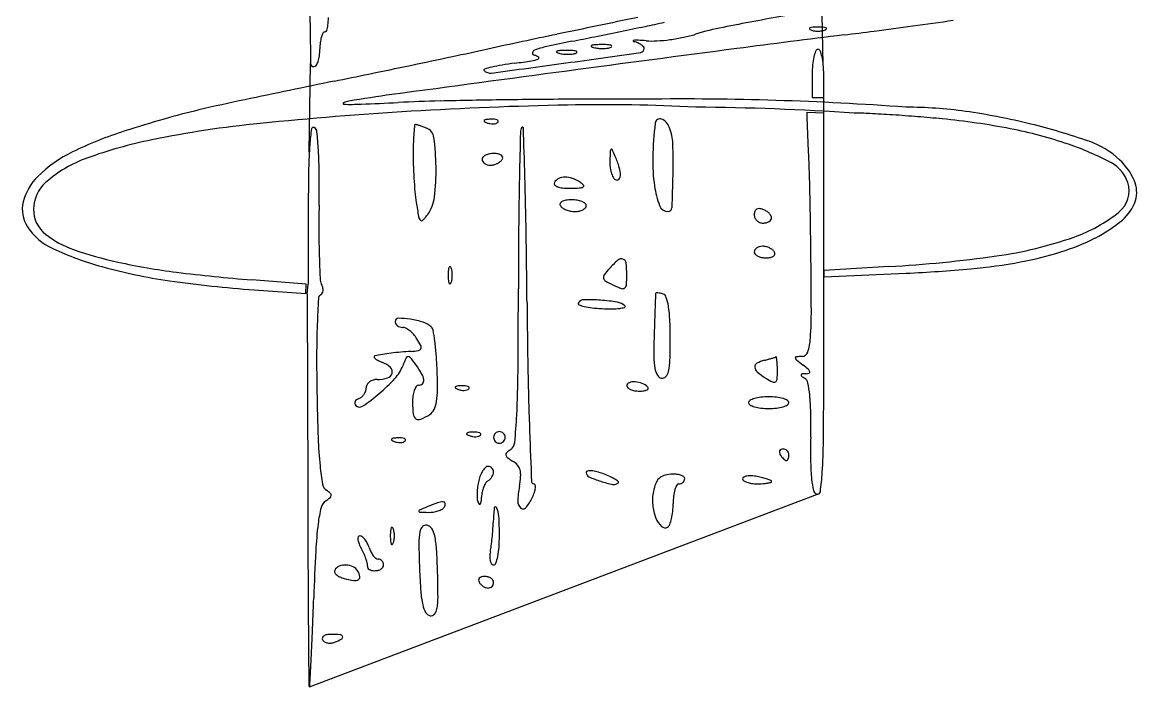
# Model space of a CAD drawing. Extents: x 0.12 to 1.64, y 0.04 to 1.72.
# Drawn here: x 0.118 to 1.08, y 0.04 to 0.613 of the extents above; entities that cross this region are included whole.
import ezdxf

# ---------------------------------------------------------------- set-up
doc = ezdxf.new("R2010")
doc.units = 0
doc.header["$MEASUREMENT"] = 0
for name, color, linetype in [('Outline', 30, 'Continuous'), ('Plate', 2, 'Continuous'), ('Silk', 7, 'Continuous')]:
    doc.layers.add(name, color=color, linetype=linetype)

msp = doc.modelspace()

# ---------------------------------------------------------------- linework, layer by layer
at = {"layer": 'Outline', "linetype": 'Continuous'}
for p, q in [((0.80964, 0.57654), (0.80737, 0.67703)), ((0.36585, 0.50148), (0.36701, 0.57764)), ((0.81, 0.535), (0.81, 0.54836)), ((0.81, 0.39344), (0.81, 0.39916)), ((0.36415, 0.37901), (0.365, 0.38716)), ((0.36605, 0.03986), (0.80471, 0.20606))]:
    msp.add_line(p, q, dxfattribs=at)
at = {"layer": 'Outline'}
for p, q in [((0.81, 0.54836), (0.81, 0.56818)), ((0.81, 0.46708), (0.81, 0.535)), ((0.81, 0.39916), (0.81, 0.46708)), ((0.365, 0.45637), (0.365, 0.38716)), ((0.81, 0.2988), (0.81, 0.39344)), ((0.36415, 0.37901), (0.36451, 0.21075))]:
    msp.add_line(p, q, dxfattribs=at)
for centre, radius, start, end in [((14.6641, 0.82161), 14.29917, 180.74314, 180.977595), ((0.71309, 0.56818), 0.09691, 0.00002, 4.95075), ((0.70645, 0.48086), 0.34122, 175.48754, 178.9319), ((2.02, 0.45637), 1.655, 178.93197, 179.99996), ((-3.25969, 0.2988), 4.06969, 359.34088, 0.00001), ((0.30634, 0.25778), 0.50343, 356.26858, 359.34082), ((0.53043, 0.24317), 0.27886, 352.78522, 356.26853), ((30.53606, 0.2754), 30.17162, 180.12277, 180.245613), ((0.80471, 0.20844), 0.00239, 251.56515, 352.78523), ((16.06149, 0.21333), 15.69692, 180.24551, 180.445816), ((143.10045, 1.20162), 142.73972, 180.4457335, 180.4654433), ((0.37136, 0.04214), 0.00592, 180.46533, 201.16256), ((0.36605, 0.04008), 0.000224, 201.16258, 357.02963)]:
    msp.add_arc(centre, radius, start, end, dxfattribs=at)
at = {"layer": 'Plate', "linetype": 'Continuous'}
for p, q in [((0.81041, 0.39346), (0.81042, 0.39918)), ((0.36294, 0.37909), (0.36311, 0.38731))]:
    msp.add_line(p, q, dxfattribs=at)
at = {"layer": 'Plate'}
for p, q in [((0.81041, 0.39346), (0.88125, 0.39671)), ((0.86625, 0.40242), (0.81042, 0.39918)), ((0.36311, 0.38731), (0.31625, 0.39099)), ((0.31832, 0.38235), (0.36294, 0.37909))]:
    msp.add_line(p, q, dxfattribs=at)
for centre, radius, start, end in [((6.60726, -28.04295), 29.27314, 101.743246, 101.882818), ((1.52945, -3.53904), 4.2256, 100.26696, 101.00126), ((-0.94366, 8.28895), 7.84401, 281.607271, 281.766324), ((0.05768, 3.48173), 2.9336, 281.76627, 282.09767), ((0.76686, 0.38367), 0.22946, 101.0013, 107.12476), ((0.79823, 0.60791), 0.000602, 111.97457, 208.35249), ((0.79952, 0.60861), 0.00207, 208.35233, 248.02551), ((0.80113, 0.60074), 0.00833, 94.00816, 111.97452), ((0.80353, 0.61854), 0.01278, 248.02556, 261.30011), ((0.805, 0.54544), 0.06377, 90.00001, 94.00824), ((0.805, 0.54544), 0.06377, 85.99176, 89.99999), ((0.80647, 0.61854), 0.01278, 278.69989, 291.97444), ((0.80887, 0.60074), 0.00833, 68.02548, 85.99184), ((0.81048, 0.60861), 0.00207, 291.97449, 331.64767), ((0.81177, 0.60791), 0.000602, 331.64751, 68.02543), ((-0.15533, 8.22503), 7.68583, 277.542649, 277.793604), ((-0.20921, 8.61875), 8.08322, 277.793558, 278.042451), ((3.80679, -14.734), 15.67274, 101.882804, 102.10557), ((0.79933, -0.44518), 1.06235, 101.22438, 102.41474), ((-0.4055, 5.62613), 5.12735, 281.22438, 281.44967), ((-1.02675, 8.69347), 8.25697, 281.449653, 281.607331), ((0.64576, 0.59734), 0.000352, 94.07175, 207.8531), ((0.64656, 0.59776), 0.00126, 207.85311, 255.62774), ((0.64817, 0.56355), 0.03423, 87.17032, 94.07191), ((0.64018, 0.57286), 0.02445, 67.34259, 75.62784), ((0.6375, 0.34771), 0.25033, 85.57952, 87.17026), ((0.66179, 0.66198), 0.06487, 265.57961, 273.57875), ((0.65562, 0.76071), 0.1638, 273.57873, 277.58398), ((0.65443, 0.76963), 0.1728, 277.58402, 281.53979), ((0.66718, 0.70717), 0.10905, 281.53979, 287.12479), ((2.23758, -10.84725), 11.53612, 97.020932, 97.484798), ((0.805, 0.62813), 0.02248, 261.30007, 270.00004), ((0.805, 0.62813), 0.02248, 269.99996, 278.69993), ((0.47499, 3.46467), 2.88393, 277.021, 277.54262), ((-1.71148, 10.99421), 10.64059, 281.937338, 282.105559), ((0.56051, 0.58673), 0.00194, 174.18421, 256.07025), ((0.56132, 0.58665), 0.00275, 110.28318, 174.18441), ((0.58821, 0.51387), 0.08034, 102.41469, 110.28312), ((0.57968, 0.58779), 0.000457, 112.02817, 235.466), ((0.58289, 0.59246), 0.00613, 235.4658, 255.39423), ((0.5827, 0.58032), 0.00852, 93.64635, 112.02789), ((0.58879, 0.48481), 0.10422, 90.70768, 93.64633), ((-1.50328, 15.70846), 15.27403, 277.866711, 278.111937), ((0.58866, 0.49521), 0.09382, 87.40877, 90.70763), ((9.45916, -65.81406), 66.9753, 97.4847099, 97.6109898), ((0.59216, 0.5726), 0.01636, 75.39432, 87.40877), ((0.59607, 0.58759), 0.000862, 1.58601, 75.39442), ((0.59599, 0.58759), 0.000936, 292.02794, 1.58599), ((0.60968, 0.59279), 0.000457, 112.02817, 235.466), ((0.61289, 0.59746), 0.00613, 235.4658, 255.39423), ((0.6127, 0.58532), 0.00852, 93.64635, 112.02789), ((0.61794, 0.61685), 0.02616, 255.39426, 263.94707), ((0.61879, 0.48981), 0.10422, 90.70768, 93.64633), ((0.61896, 0.62643), 0.0358, 263.94701, 270.70756), ((0.61866, 0.50021), 0.09382, 87.40877, 90.70763), ((0.619, 0.62335), 0.03271, 270.70761, 277.65867), ((0.62216, 0.5776), 0.01636, 75.39432, 87.40877), ((0.62171, 0.60318), 0.01237, 277.65868, 292.02793), ((0.62607, 0.59259), 0.000862, 1.58601, 75.39442), ((0.62599, 0.59259), 0.000936, 292.02794, 1.58599), ((0.64315, 0.57998), 0.01674, 56.33574, 67.3425), ((0.65151, 0.59072), 0.00349, 278.11194, 359.99999), ((0.64616, 0.5845), 0.0113, 43.29276, 56.33569), ((0.65276, 0.59072), 0.00224, 359.99999, 43.29259), ((-3.82015, 20.96841), 20.83526, 281.835563, 281.937321), ((-1.09398, 12.74618), 12.2836, 277.5644, 277.866693), ((0.58239, 0.2772), 0.30329, 97.39873, 99.50188), ((0.45882, 1.22876), 0.65626, 277.39871, 278.67823), ((0.55408, 0.60463), 0.02491, 278.67821, 292.3666), ((0.55736, 0.574), 0.01116, 55.17362, 76.07019), ((0.56322, 0.58243), 0.000898, 292.36657, 55.17359), ((0.58794, 0.61185), 0.02616, 255.39426, 263.94707), ((0.58896, 0.62143), 0.0358, 263.94701, 270.70756), ((0.589, 0.61835), 0.03271, 270.70761, 277.65867), ((0.59171, 0.59818), 0.01237, 277.65868, 292.02793), ((-1.5608, 10.09211), 9.72677, 281.554652, 281.733644), ((-3.78112, 20.78207), 20.64488, 281.733627, 281.835614), ((19.66157, -142.16763), 144.00747, 97.6108949, 97.6716284), ((0.51722, 0.57211), 0.000709, 106.75062, 225.00016), ((0.52205, 0.57694), 0.00753, 225.00004, 277.56431), ((0.55024, 0.46242), 0.11526, 103.42298, 106.75048), ((0.55407, 0.44634), 0.13179, 99.50185, 103.42302), ((3.94499, -16.83825), 17.76064, 101.554626, 101.809249), ((0.58846, -0.57185), 1.13288, 97.67154, 99.57578), ((0.61592, -0.91572), 1.49382, 101.80925, 103.37065), ((0.39567, 0.54314), 0.000609, 118.08011, 268.39108), ((0.40252, 0.53029), 0.01517, 99.57568, 118.07994), ((0.40175, 0.75958), 0.21713, 268.39101, 272.31722), ((0.26241, 4.20302), 3.6634, 272.31729, 272.81783), ((0.50795, -0.78562), 1.33129, 91.24918, 92.81791), ((0.65676, -2.8348), 3.37734, 91.15109, 93.44445), ((0.62376, -6.09653), 6.64345, 90.772751, 91.249222), ((0.63448, -6.89167), 7.43867, 90.295778, 90.772708), ((0.61953, -0.98205), 1.52422, 86.99386, 91.15102), ((0.63031, -6.08548), 6.63246, 89.775892, 90.295678), ((0.88099, 0.17411), 0.36589, 81.93993, 89.99996), ((0.55904, -0.5805), 1.15505, 106.00488, 107.76176), ((0.42599, -0.11664), 0.67248, 103.37059, 106.00493), ((0.65287, -2.77018), 3.3126, 93.44449, 95.7092), ((0.8348, 0.23895), 0.29593, 87.11804, 89.71847), ((0.7832, -0.78601), 1.32218, 86.26211, 87.11811), ((0.77329, -0.93767), 1.47416, 85.41006, 86.26216), ((0.79109, -0.71594), 1.25173, 84.4468, 85.41005), ((0.85046, -0.10532), 0.63822, 79.10544, 84.44673), ((0.85189, -0.03138), 0.57343, 76.18356, 81.93989), ((0.41522, -0.39308), 0.92365, 95.70921, 101.56791), ((0.90113, 0.15796), 0.37011, 71.07281, 79.10537), ((0.85661, -0.01217), 0.55364, 70.75864, 76.18354), ((0.31171, 0.1916), 0.34429, 107.76179, 115.87881), ((0.31164, 0.11295), 0.40713, 101.5679, 109.78655), ((1.01452, 0.44022), 0.07449, 46.95025, 70.75863), ((0.2108, 0.39963), 0.11308, 115.87887, 134.49402), ((0.93748, 0.26396), 0.25806, 62.08422, 71.07276), ((0.21097, 0.39278), 0.10974, 109.78652, 131.58098), ((1.04456, 0.46607), 0.02933, 17.60879, 62.08422), ((1.02782, 0.45446), 0.055, 24.08449, 46.95023), ((0.1645, 0.44675), 0.04702, 134.49401, 165.8634), ((0.15862, 0.45179), 0.03086, 131.5809, 179.42836), ((1.05004, 0.46781), 0.02358, 308.78173, 17.60877), ((1.05541, 0.46679), 0.02478, 342.62046, 24.08446), ((0.14515, 0.45162), 0.02707, 165.86338, 213.23379), ((1.045, 0.47005), 0.03569, 309.73722, 342.62046), ((0.15508, 0.45182), 0.02732, 179.42839, 231.81137), ((0.98253, 0.55183), 0.13137, 289.37066, 308.78176), ((0.98728, 0.53948), 0.12598, 296.87304, 309.73731), ((0.1661, 0.46535), 0.05212, 213.23388, 245.31168), ((0.18945, 0.49552), 0.08291, 231.81142, 250.87616), ((0.91107, 0.75507), 0.34681, 277.98826, 289.37067), ((0.95728, 0.59869), 0.19235, 287.35619, 296.87304), ((0.26277, 0.67563), 0.28356, 245.31176, 254.46527), ((0.27421, 0.73997), 0.34164, 250.87612, 257.53362), ((0.92461, 0.70323), 0.30188, 280.56655, 287.35618), ((0.32026, 0.94826), 0.55496, 257.53356, 262.85836), ((0.79979, 1.54808), 1.14759, 273.32019, 277.98823), ((0.89494, 0.86228), 0.46368, 275.19551, 280.56658), ((0.30995, 0.84534), 0.4597, 254.46532, 261.88345), ((0.42673, 1.79803), 1.41138, 262.8584, 265.51038), ((0.82441, 1.63785), 1.24245, 272.62188, 275.19549), ((0.39643, 1.45176), 1.07225, 261.88346, 265.82273)]:
    msp.add_arc(centre, radius, start, end, dxfattribs=at)
at = {"layer": 'Plate', "linetype": 'Continuous'}
for centre, radius, start, end in [((0.68651, -2.11649), 2.6636, 85.81284, 90.65089), ((0.67657, -1.86446), 2.40464, 86.19252, 89.45455)]:
    msp.add_arc(centre, radius, start, end, dxfattribs=at)
at = {"layer": 'Silk'}
for p, q in [((0.8, 0.56819), (0.8, 0.54836)), ((0.81, 0.54836), (0.81, 0.56818)), ((0.81, 0.46708), (0.81, 0.535)), ((0.81, 0.39916), (0.81, 0.46708)), ((0.365, 0.45637), (0.365, 0.38716)), ((0.81, 0.2988), (0.81, 0.39344)), ((0.36415, 0.37901), (0.36451, 0.21075))]:
    msp.add_line(p, q, dxfattribs=at)
at = {"layer": 'Silk', "linetype": 'Continuous'}
for p, q in [((0.8, 0.54836), (0.81, 0.54836)), ((0.79572, 0.52937), (0.79572, 0.53557)), ((0.79572, 0.53557), (0.81, 0.535)), ((0.81, 0.39344), (0.81, 0.39916)), ((0.36415, 0.37901), (0.365, 0.38716))]:
    msp.add_line(p, q, dxfattribs=at)
at = {"layer": 'Silk'}
for centre, radius, start, end in [((14.6641, 0.82161), 14.29917, 180.74314, 180.977595), ((0.33422, 0.61717), 0.0481, 352.47802, 0.19239), ((0.37934, 0.60665), 0.00165, 270.00003, 343.86679), ((0.3503, 0.61505), 0.03188, 343.86687, 352.47803), ((0.40389, 0.59261), 0.02875, 163.87537, 173.7331), ((0.39297, 0.59577), 0.01738, 151.7194, 163.87532), ((0.37934, 0.6031), 0.0019, 89.99998, 151.71949), ((0.3321, 0.59), 0.0429, 352.30285, 0.00005), ((0.42765, 0.59), 0.05265, 173.73314, 179.99997), ((0.83511, 0.57588), 0.03451, 158.22249, 167.08928), ((0.805, 0.58791), 0.00209, 89.99992, 158.22251), ((0.805, 0.58791), 0.00209, 21.7682, 90), ((0.77486, 0.57587), 0.03454, 12.90618, 21.76817), ((0.3697, 0.57769), 0.00269, 180.9776, 270.00002), ((0.36013, 0.58411), 0.01412, 325.25185, 340.52557), ((0.35053, 0.58751), 0.02431, 340.52555, 352.30298), ((0.85155, 0.57211), 0.05139, 167.08926, 175.04742), ((0.75841, 0.57211), 0.05142, 4.95078, 12.90619), ((0.3697, 0.57748), 0.00248, 269.99997, 325.25194), ((0.89684, 0.56819), 0.09684, 175.04739, 179.99996), ((0.71309, 0.56818), 0.09691, 0.00002, 4.95075), ((0.51864, 0.52686), 0.00247, 96.68836, 135.00004), ((0.52412, 0.4801), 0.04955, 92.35875, 96.68842), ((0.52334, 0.49906), 0.03057, 85.83122, 92.35865), ((0.52498, 0.52154), 0.00803, 68.19031, 85.83114), ((0.66876, 0.52575), 0.00424, 123.41951, 173.1635), ((0.66863, 0.52595), 0.004, 71.47898, 123.41953), ((0.6669, 0.52079), 0.00944, 41.09559, 71.47904), ((-5.87902, 0.22777), 6.68154, 2.335821, 2.587234), ((0.58325, 0.49058), 0.21764, 171.90413, 175.48757), ((0.36937, 0.52101), 0.0016, 58.28254, 171.90418), ((0.36766, 0.51825), 0.00484, 5.768, 58.2825), ((0.79163, 0.48989), 0.33658, 174.11708, 175.20477), ((0.45751, 0.52431), 0.000685, 89.99993, 174.11695), ((0.45751, 0.52124), 0.00376, 73.95304, 90.00007), ((0.4318, 0.43187), 0.09675, 72.42757, 73.95299), ((0.43329, 0.43656), 0.09183, 70.50181, 72.42759), ((0.42099, 0.40182), 0.12869, 69.00638, 70.50178), ((0.46347, 0.51254), 0.01009, 7.29343, 69.00634), ((0.51731, 0.52818), 0.000594, 134.99985, 235.80974), ((0.52313, 0.53674), 0.01094, 235.80984, 248.1904), ((0.52421, 0.53946), 0.01387, 248.19031, 259.96042), ((0.52405, 0.53854), 0.01294, 259.96051, 272.35866), ((0.52416, 0.53583), 0.01022, 272.35867, 286.17174), ((0.52595, 0.52968), 0.00381, 286.17162, 314.99996), ((0.52736, 0.52749), 0.00163, 21.15332, 68.19038), ((0.52792, 0.5277), 0.00102, 315.00011, 21.15358), ((0.5566, 0.51808), 0.00843, 148.37538, 178.53701), ((0.55001, 0.52214), 0.000687, 1.85346, 148.37534), ((-12.32527, 0.1055), 12.8827, 1.666421, 1.853434), ((0.97623, 0.48888), 0.31392, 173.16356, 178.60587), ((0.66166, 0.51622), 0.01639, 20.99362, 41.09559), ((0.63819, 0.50721), 0.04153, 1.93139, 20.99362), ((-0.02129, 0.47896), 0.39578, 3.5067, 5.76797), ((0.80015, 0.49664), 0.34466, 177.71853, 179.23295), ((0.63073, 0.50339), 0.17511, 175.20485, 177.71843), ((0.25122, 0.48537), 0.22408, 0.77926, 7.29341), ((11.67581, 0.23409), 11.13127, 178.536962, 178.73658), ((0.70645, 0.48086), 0.34122, 175.48754, 178.9319), ((-0.00538, 0.47994), 0.37984, 0.39875, 3.50674), ((0.68951, 0.49812), 0.23401, 179.23306, 181.81172), ((1.10937, 0.4814), 0.48418, 177.52986, 178.50388), ((0.62742, 0.50219), 0.00178, 126.62036, 177.5299), ((0.62675, 0.50309), 0.00067, 25.1321, 126.62063), ((0.44953, 0.41995), 0.19642, 23.25387, 25.13199), ((0.16229, 0.49116), 0.5177, 358.92492, 1.9314), ((0.8555, 0.50337), 0.40009, 181.81172, 183.53744), ((0.51774, 0.495), 0.00274, 135.71885, 180.00006), ((0.51855, 0.495), 0.00355, 179.99998, 212.47746), ((0.52037, 0.49616), 0.00571, 212.47749, 235.24044), ((0.52154, 0.49129), 0.00805, 115.90435, 135.71882), ((0.52151, 0.49779), 0.0077, 235.24045, 254.52185), ((0.52381, 0.48663), 0.01323, 100.67218, 115.90437), ((0.5253, 0.47872), 0.02128, 89.99996, 100.67217), ((0.52136, 0.50556), 0.01567, 284.16263, 295.9044), ((0.5253, 0.4804), 0.0196, 79.03809, 90.00004), ((0.52193, 0.50438), 0.01435, 295.90442, 308.10947), ((0.5277, 0.49283), 0.00694, 55.24045, 79.03818), ((0.52626, 0.49885), 0.00733, 308.10934, 328.28249), ((0.53004, 0.4962), 0.00284, 14.09882, 55.24051), ((0.53041, 0.49629), 0.00246, 328.28257, 14.09894), ((0.66402, 0.49304), 0.03868, 178.50387, 186.48287), ((0.54947, 0.46289), 0.08765, 16.69831, 23.25391), ((0.80834, 0.49297), 0.14597, 178.60586, 188.25449), ((-1.12238, 0.42179), 1.92096, 1.332, 2.33581), ((2.02, 0.45637), 1.655, 178.93197, 179.99996), ((-0.72885, 0.4749), 1.10332, 358.99577, 0.39881), ((0.27496, 0.4857), 0.20034, 353.2973, 0.77931), ((0.5222, 0.50032), 0.01032, 254.52183, 269.99997), ((0.5222, 0.5022), 0.0122, 269.99995, 284.1626), ((0.65732, 0.49227), 0.03194, 186.48291, 195.6934), ((0.65003, 0.49023), 0.02437, 195.69343, 205.83458), ((0.60952, 0.48091), 0.02496, 0.00002, 16.69825), ((-0.36997, 0.50115), 1.05006, 357.3842, 358.92497), ((0.84075, 0.50246), 0.38531, 183.5374, 185.27549), ((3.83433, 0.40703), 3.28788, 178.73663, 179.51172), ((-3.20213, 0.37092), 3.7557, 0.91399, 1.66639), ((0.57895, 0.4741), 0.00171, 148.28251, 218.8281), ((0.5855, 0.47006), 0.0094, 116.69412, 148.28255), ((0.58166, 0.47628), 0.00518, 218.82803, 249.90138), ((0.58656, 0.46794), 0.01177, 89.99998, 116.69417), ((0.58656, 0.46151), 0.01821, 69.30437, 90), ((0.57992, 0.44393), 0.03699, 57.12739, 69.30434), ((0.59378, 0.46538), 0.01146, 39.73408, 57.12746), ((0.60182, 0.47206), 0.000999, 298.56037, 39.73399), ((0.63267, 0.48182), 0.00508, 205.83471, 238.28254), ((0.63134, 0.47967), 0.00256, 238.28253, 309.9076), ((0.63031, 0.48091), 0.00416, 309.90753, 0), ((0.74263, 0.48344), 0.07958, 188.25448, 200.90993), ((0.61408, 0.48153), 0.15768, 185.2755, 188.6635), ((0.44282, 0.46597), 0.03132, 323.825, 353.29735), ((0.58623, 0.48878), 0.01849, 249.90132, 264.51642), ((0.59066, 0.53484), 0.06477, 264.5164, 270.26517), ((0.59008, 0.65941), 0.18933, 270.26518, 272.73361), ((0.59875, 0.4777), 0.00742, 272.73364, 298.56041), ((-2.78183, 0.38321), 3.58085, 0.70218, 1.33198), ((1.55345, 0.4349), 1.17933, 178.99575, 180.19941), ((0.92121, 0.52832), 0.46835, 188.66354, 190.16719), ((0.58422, 0.45606), 0.00202, 154.75743, 211.71746), ((0.5856, 0.45541), 0.00354, 117.25766, 154.75752), ((0.58769, 0.45821), 0.0061, 211.71743, 237.14631), ((0.58894, 0.44893), 0.01084, 98.16907, 117.2577), ((0.59396, 0.46792), 0.01766, 237.14622, 248.65574), ((0.5922, 0.42616), 0.03384, 90.00006, 98.16904), ((0.5922, 0.42696), 0.03304, 81.47218, 90.00005), ((0.59426, 0.44067), 0.01918, 68.65572, 81.47224), ((0.59719, 0.44815), 0.01114, 51.84985, 68.65568), ((0.59872, 0.45812), 0.00748, 297.25767, 317.76189), ((0.60256, 0.455), 0.00244, 0.00007, 51.84987), ((0.60216, 0.455), 0.00284, 317.76191, 0.00004), ((0.67561, 0.45783), 0.00783, 200.90996, 269.99999), ((0.67561, 0.45338), 0.00338, 270.00001, 357.38419), ((0.75415, 0.44836), 0.00414, 86.21844, 120.76703), ((0.75373, 0.44199), 0.01052, 69.00633, 86.21855), ((0.46616, 0.44672), 0.00604, 190.1673, 223.88501), ((0.42829, 0.4766), 0.04933, 316.32448, 323.82503), ((0.59536, 0.4715), 0.0215, 248.65568, 259.2634), ((0.5953, 0.47116), 0.02116, 259.2635, 269.99997), ((0.5953, 0.46888), 0.01888, 269.99998, 281.34604), ((0.59664, 0.46215), 0.01202, 281.34611, 297.25766), ((0.75763, 0.44734), 0.00763, 158.49288, 180.00001), ((0.75714, 0.44734), 0.00714, 180.00003, 203.1192), ((0.75388, 0.44882), 0.0036, 120.76708, 158.4929), ((0.75738, 0.44745), 0.00741, 203.1192, 225.60572), ((0.75154, 0.43628), 0.01663, 57.94481, 69.00644), ((0.75274, 0.43819), 0.01438, 45.60575, 57.94472), ((0.75516, 0.44067), 0.01091, 31.59739, 45.6057), ((0.75986, 0.44625), 0.00574, 300.76698, 322.64411), ((0.76219, 0.44447), 0.00281, 322.64412, 0.00005), ((0.76134, 0.44447), 0.00366, 0.00004, 31.59747), ((0.46288, 0.44356), 0.00149, 223.88503, 316.32456), ((6.59066, 0.38354), 6.04431, 179.511722, 180.00309), ((0.75748, 0.44755), 0.00754, 225.60568, 247.86156), ((0.7575, 0.4476), 0.0076, 247.86159, 270.00009), ((0.7575, 0.45257), 0.01257, 269.99996, 283.18839), ((0.75841, 0.44867), 0.00857, 283.18843, 300.76706), ((1.0822, 0.43325), 0.70808, 180.1994, 181.96316), ((-7.39422, 0.30404), 7.94833, 0.484487, 0.913976), ((-8.18429, 0.31699), 8.98371, 0.306863, 0.702204), ((0.75355, 0.415), 0.00355, 147.52254, 180.00002), ((0.75274, 0.415), 0.00274, 179.99994, 224.28115), ((0.75537, 0.41384), 0.00571, 124.75956, 147.52251), ((0.75651, 0.41221), 0.0077, 105.47815, 124.75955), ((0.7572, 0.40968), 0.01032, 90.00003, 105.47817), ((0.7572, 0.4078), 0.0122, 75.8374, 90.00005), ((0.75636, 0.40444), 0.01567, 64.0956, 75.83737), ((0.75693, 0.40562), 0.01435, 51.89053, 64.09558), ((0.76126, 0.41115), 0.00733, 31.71751, 51.89066), ((0.76541, 0.41371), 0.00246, 345.90106, 31.71743), ((1.47726, 0.4468), 1.10337, 181.9632, 182.91523), ((0.6926, 0.33913), 0.09155, 131.24019, 137.89609), ((0.63521, 0.4046), 0.00449, 71.77813, 131.24018), ((0.63536, 0.40505), 0.00401, 7.47673, 71.77809), ((0.56238, 0.39547), 0.07762, 359.99998, 7.47672), ((0.75654, 0.41871), 0.00805, 224.28118, 244.09565), ((0.75881, 0.42337), 0.01323, 244.09563, 259.32782), ((0.7603, 0.43128), 0.02128, 259.32783, 270.00004), ((0.7603, 0.4296), 0.0196, 269.99996, 280.96191), ((0.7627, 0.41717), 0.00694, 280.96182, 304.75955), ((0.76504, 0.4138), 0.00284, 304.75949, 345.90118), ((0.54956, 0.395), 0.06377, 175.99176, 179.99999), ((0.54956, 0.395), 0.06377, 180.00001, 184.00824), ((0.49426, 0.39887), 0.00833, 158.02548, 175.99184), ((0.48709, 0.40177), 0.000602, 61.64751, 158.02543), ((0.48639, 0.40048), 0.00207, 21.97449, 61.64767), ((0.47646, 0.39647), 0.01278, 8.69989, 21.97444), ((0.46687, 0.395), 0.02248, 359.99996, 8.69993), ((0.46687, 0.395), 0.02248, 351.30007, 0.00004), ((0.62323, 0.39325), 0.00345, 144.05662, 194.88045), ((0.67124, 0.35844), 0.06275, 137.89614, 144.05647), ((0.51076, 0.39547), 0.12924, 356.16107, 359.99999), ((0.38446, 0.39115), 0.00916, 182.91527, 211.71744), ((0.36983, 0.3821), 0.00805, 13.36852, 31.71749), ((0.49426, 0.39113), 0.00833, 184.00816, 201.97452), ((0.48709, 0.38823), 0.000602, 201.97457, 298.35249), ((0.48639, 0.38952), 0.00207, 298.35233, 338.02551), ((0.47646, 0.39353), 0.01278, 338.02556, 351.30011), ((0.62383, 0.39341), 0.00408, 194.88048, 239.97519), ((0.66693, 0.46798), 0.09021, 239.97519, 244.73624), ((0.66149, 0.45646), 0.07747, 244.73627, 250.26424), ((0.63582, 0.38708), 0.0039, 308.09347, 356.1611), ((0.37763, 0.37449), 0.00394, 121.71753, 177.0367), ((0.37322, 0.38162), 0.00444, 301.71748, 329.46445), ((0.37214, 0.38226), 0.0057, 329.46436, 352.476), ((0.37107, 0.3824), 0.00677, 352.47616, 13.36864), ((-8.85747, 0.38271), 9.40382, 359.570845, 0.003084), ((0.63636, 0.38639), 0.00303, 250.2643, 308.09358), ((15.00212, -0.12199), 14.34613, 178.003206, 178.043771), ((0.67957, 0.37736), 0.01489, 173.03256, 178.003), ((0.66537, 0.3791), 0.000579, 98.15263, 173.03275), ((0.66629, 0.37265), 0.00709, 86.10829, 98.15246), ((0.6659, 0.36691), 0.01284, 76.79159, 86.10847), ((0.66277, 0.35356), 0.02656, 71.38098, 76.79167), ((0.66982, 0.37447), 0.00449, 18.48898, 71.38089), ((0.62748, 0.36032), 0.04913, 9.32977, 18.489), ((1.87528, 0.29696), 1.5036, 177.0367, 177.87917), ((6.34932, 0.42026), 5.79571, 180.484467, 181.082863), ((0.59918, 0.37058), 0.00113, 148.28258, 246.26146), ((0.60293, 0.36827), 0.00553, 90.77403, 148.28256), ((0.60973, 0.39456), 0.02732, 246.26147, 256.15351), ((0.60524, 0.19695), 0.17686, 86.06408, 90.77405), ((0.61597, 0.41987), 0.05339, 256.15349, 263.6023), ((0.62413, 0.4927), 0.12667, 263.60239, 267.50798), ((0.60686, 0.22041), 0.15334, 80.62118, 86.06417), ((0.62588, 0.53287), 0.16688, 267.50796, 270.44845), ((0.6267, 0.42789), 0.0619, 270.44845, 276.61314), ((0.62993, 0.36011), 0.01176, 44.99996, 80.62125), ((0.63093, 0.39145), 0.02522, 276.61313, 286.14508), ((0.63774, 0.36792), 0.000714, 286.14523, 45.00005), ((5.22941, 0.21181), 4.56773, 178.04385, 178.19007), ((0.5806, 0.35262), 0.09663, 2.51893, 9.32985), ((0.44269, 0.3551), 0.00269, 90.28253, 180), ((0.44301, 0.29097), 0.06682, 81.41942, 90.28255), ((0.44227, 0.28605), 0.07179, 72.26837, 81.41937), ((8.88094, 0.09643), 8.22108, 178.190102, 178.284296), ((0.30938, 0.34068), 0.36812, 0.00005, 2.5189), ((0.48778, 0.36344), 0.31153, 355.8049, 0.30686), ((1.12625, 0.3247), 0.75406, 177.87923, 179.89461), ((0.44414, 0.3551), 0.00414, 180.00004, 208.00646), ((0.44523, 0.35568), 0.00538, 208.00626, 231.02289), ((0.4459, 0.3565), 0.00644, 231.02291, 251.83039), ((0.4463, 0.35771), 0.00771, 251.83047, 269.99999), ((0.4463, 0.34385), 0.00615, 62.32827, 90.00002), ((0.43915, 0.33023), 0.02153, 51.43467, 62.32824), ((0.43571, 0.3259), 0.02707, 41.47778, 51.43479), ((0.45817, 0.33578), 0.01958, 48.21377, 72.26835), ((0.46803, 0.34681), 0.00479, 9.98508, 48.21387), ((0.23603, 0.30597), 0.24035, 7.69149, 9.98508), ((0.43437, 0.32472), 0.02885, 31.98518, 41.47778), ((0.3959, 0.30069), 0.07421, 26.85692, 31.98518), ((0.26964, 0.31051), 0.20644, 4.44666, 7.69145), ((1.18043, 0.32709), 0.51712, 178.28423, 180.27945), ((0.03278, 0.34069), 0.64472, 358.3098, 359.99999), ((0.74419, 0.34463), 0.05443, 342.81269, 355.80489), ((0.46419, 0.10177), 0.22759, 96.98944, 98.91086), ((0.46973, 0.05661), 0.27309, 95.22282, 96.98933), ((0.47658, -0.01828), 0.34829, 93.75079, 95.22281), ((0.44968, 0.39202), 0.06289, 273.75076, 279.51831), ((0.45962, 0.33274), 0.00279, 279.51822, 334.8294), ((0.45939, 0.33285), 0.00303, 334.82935, 26.85694), ((0.79116, 0.3301), 0.00526, 271.04095, 342.81271), ((1.90839, 0.32326), 1.5362, 179.89468, 181.07817), ((0.42268, 0.32456), 0.000882, 101.93916, 179.71189), ((0.42345, 0.32456), 0.00165, 179.71182, 229.07079), ((0.43058, 0.33279), 0.01254, 229.07098, 243.30075), ((0.44814, 0.20416), 0.12395, 98.91086, 101.93911), ((0.44898, 0.36937), 0.05349, 243.30057, 248.14616), ((0.42071, 0.29888), 0.02246, 47.3721, 68.14616), ((0.57905, 0.26571), 0.142, 155.9262, 158.86921), ((0.45125, 0.32281), 0.00203, 94.51713, 155.92603), ((0.45127, 0.32253), 0.00232, 38.86665, 94.51719), ((0.31187, 0.21018), 0.18135, 36.39916, 38.86668), ((0.39189, 0.26917), 0.08194, 29.99514, 36.39914), ((0.14413, 0.30075), 0.33233, 2.17537, 4.44673), ((0.72293, 0.32485), 0.05961, 180.27943, 190.06053), ((0.62456, 0.32322), 0.05269, 347.73247, 358.30977), ((0.75395, 0.3159), 0.0035, 118.83484, 184.64253), ((0.76589, 0.29421), 0.02826, 104.64543, 118.8348), ((0.66892, 0.66531), 0.35531, 284.64554, 285.2201), ((0.69968, 0.55223), 0.23811, 285.22001, 285.99556), ((0.68457, 0.60495), 0.29296, 285.99554, 286.52403), ((0.7661, 0.33013), 0.00629, 286.52437, 294.8918), ((0.7689, 0.3241), 0.000352, 8.69872, 114.89144), ((0.70638, 0.31454), 0.06359, 5.96533, 8.6989), ((0.71101, 0.31502), 0.05894, 2.14678, 5.96553), ((0.78638, 0.32364), 0.000918, 95.49817, 187.25244), ((0.78799, 0.32385), 0.00254, 187.25233, 231.26485), ((0.79241, 0.26092), 0.06393, 91.04101, 95.49806), ((0.94815, 0.52351), 0.2585, 231.26506, 232.89751), ((0.43151, 0.31211), 0.00605, 287.75276, 343.48404), ((0.43259, 0.31179), 0.00491, 343.48406, 47.37215), ((0.41407, 0.32947), 0.03486, 317.49107, 338.86916), ((0.45031, 0.30289), 0.01449, 6.90652, 29.99507), ((0.08971, 0.29868), 0.38679, 359.69046, 2.17539), ((-0.35083, 0.31899), 0.89694, 357.14622, 359.57088), ((3.33844, 0.36335), 2.78428, 181.08288, 182.11832), ((0.68083, 0.31739), 0.01686, 190.06052, 210.84549), ((0.67103, 0.31153), 0.00544, 210.84546, 259.09613), ((0.66616, 0.31418), 0.01011, 318.25388, 347.73254), ((0.75643, 0.3161), 0.00598, 184.64246, 230.30757), ((0.79593, 0.3637), 0.06784, 230.30755, 238.01482), ((0.67236, 0.31246), 0.09764, 355.74936, 359.99999), ((0.64266, 0.31246), 0.12734, 0, 2.1467), ((0.79147, 0.3087), 0.00101, 163.2244, 232.18003), ((0.7915, 0.30869), 0.00105, 95.83951, 163.22455), ((0.81226, 0.33549), 0.03492, 232.18001, 237.56047), ((0.79509, 0.27359), 0.03634, 90.60884, 95.83949), ((0.74078, 0.24936), 0.08524, 49.11466, 52.89744), ((0.79462, 0.31805), 0.00812, 270.60873, 289.96339), ((0.7934, 0.31013), 0.00486, 18.62586, 49.11469), ((0.79705, 0.31136), 0.00101, 289.96349, 18.62584), ((0.42025, 0.29792), 0.00525, 149.04124, 180.00005), ((0.42248, 0.29658), 0.00785, 126.12459, 149.04116), ((0.42386, 0.29469), 0.01019, 106.31589, 126.12467), ((0.4247, 0.2918), 0.0132, 90.00004, 106.31592), ((0.4247, 0.33336), 0.02836, 270.00002, 287.7527), ((0.32918, 0.40729), 0.15003, 310.25838, 317.49106), ((0.47061, 0.29088), 0.01491, 147.2118, 161.56508), ((0.46, 0.29771), 0.00229, 89.99998, 147.21164), ((0.46, 0.30514), 0.00514, 269.99993, 313.13332), ((0.4609, 0.30417), 0.00382, 313.13337, 6.90649), ((0.49231, 0.29818), 0.000594, 134.99985, 235.80974), ((0.49364, 0.29686), 0.00247, 96.68836, 135.00004), ((0.49912, 0.2501), 0.04955, 92.35875, 96.68842), ((0.49834, 0.26906), 0.03057, 85.83122, 92.35865), ((0.49998, 0.29154), 0.00803, 68.19031, 85.83114), ((0.50236, 0.29749), 0.00163, 21.15332, 68.19038), ((0.64283, 0.29956), 0.00283, 109.22178, 180), ((0.6423, 0.29956), 0.0023, 180, 229.29117), ((0.64628, 0.28967), 0.0133, 86.60341, 109.2218), ((0.64581, 0.28172), 0.02126, 69.18739, 86.60333), ((0.64849, 0.28878), 0.01372, 45.00001, 69.1874), ((0.65729, 0.29758), 0.00127, 341.14221, 45), ((0.67075, 0.31008), 0.00396, 259.09619, 318.2539), ((0.80017, 0.37049), 0.07584, 238.01478, 243.10387), ((0.76702, 0.30512), 0.00255, 243.10378, 302.19956), ((0.76682, 0.30544), 0.00292, 302.19981, 355.74936), ((0.79021, 0.3008), 0.00618, 11.78151, 57.56045), ((0.69635, 0.28122), 0.10206, 5.85175, 11.78146), ((-3.25969, 0.2988), 4.06969, 359.34088, 0.00001), ((2.95466, 0.34296), 2.58266, 181.07821, 181.96354), ((0.40618, 0.29579), 0.00763, 289.65382, 310.48698), ((0.40388, 0.29849), 0.01118, 310.4871, 326.14136), ((0.31223, 0.4273), 0.17625, 304.42304, 310.25838), ((0.40353, 0.29872), 0.0116, 326.14122, 341.51282), ((0.40593, 0.29792), 0.00907, 341.51283, 0.00002), ((0.50056, 0.285), 0.04556, 172.75423, 179.99996), ((0.48066, 0.28753), 0.0255, 161.56498, 172.7542), ((0.40725, 0.29696), 0.06924, 350.8118, 359.69049), ((0.49813, 0.30674), 0.01094, 235.80984, 248.1904), ((0.49921, 0.30946), 0.01387, 248.19031, 259.96042), ((0.49905, 0.30854), 0.01294, 259.96051, 272.35866), ((0.49916, 0.30583), 0.01022, 272.35867, 286.17174), ((0.50095, 0.29968), 0.00381, 286.17162, 314.99996), ((0.50292, 0.2977), 0.00102, 315.00011, 21.15358), ((0.64668, 0.30464), 0.00901, 229.29119, 247.18352), ((0.64914, 0.31051), 0.01537, 247.18355, 260.79954), ((0.65083, 0.32094), 0.02594, 260.79956, 269.99998), ((0.65083, 0.32731), 0.03231, 269.99998, 276.98103), ((0.65369, 0.30401), 0.00883, 276.98102, 295.3079), ((0.65662, 0.29781), 0.00198, 295.3078, 341.14221), ((0.75945, 0.25595), 0.03388, 96.19222, 105.94541), ((0.7625, 0.22784), 0.06216, 89.99997, 96.19237), ((0.7625, 0.22784), 0.06216, 83.80763, 90.00003), ((0.76555, 0.25595), 0.03388, 74.05459, 83.80778), ((0.62555, 0.27397), 0.17323, 0.84744, 5.85178), ((0.40791, 0.28477), 0.00278, 155.82187, 192.06006), ((0.40856, 0.28491), 0.00344, 192.06011, 222.91158), ((0.40899, 0.28428), 0.00397, 126.67731, 155.82208), ((0.40933, 0.28562), 0.00449, 222.91158, 304.42305), ((0.41149, 0.28093), 0.00814, 109.65381, 126.67733), ((0.54252, 0.285), 0.08752, 179.99996, 186.54777), ((0.4482, 0.29034), 0.02776, 335.88683, 350.81187), ((0.74718, 0.285), 0.00218, 117.92347, 179.99996), ((0.74718, 0.285), 0.00218, 180.00004, 242.07653), ((0.75579, 0.26876), 0.02056, 105.94546, 117.92357), ((0.75579, 0.30124), 0.02056, 242.07643, 254.05454), ((0.75945, 0.31405), 0.03388, 254.05459, 263.80778), ((0.7625, 0.34216), 0.06216, 263.80763, 270.00003), ((0.7625, 0.34216), 0.06216, 269.99997, 276.19237), ((0.76555, 0.31405), 0.03388, 276.19222, 285.94541), ((0.76921, 0.26876), 0.02056, 62.07643, 74.05454), ((0.76921, 0.30124), 0.02056, 285.94546, 297.92357), ((0.77782, 0.285), 0.00218, 0.00004, 62.07653), ((0.77782, 0.285), 0.00218, 297.92347, 359.99996), ((0.46099, 0.27564), 0.00546, 186.54781, 236.06905), ((0.4604, 0.27476), 0.0044, 236.06911, 293.69204), ((0.43862, 0.32441), 0.05861, 293.69202, 302.37756), ((0.46498, 0.28283), 0.00938, 302.3776, 335.88694), ((0.06457, 0.29828), 0.48102, 354.31801, 357.14622), ((0.13626, 0.26673), 0.66258, 359.00216, 0.8475), ((0.53, 0.25504), 0.00496, 89.99998, 112.62404), ((0.53, 0.25504), 0.00496, 67.37596, 90.00002), ((13.56156, 0.74149), 13.0144, 182.118342, 182.310627), ((0.75993, 0.26771), 0.38664, 181.96358, 185.56237), ((0.43731, 0.25318), 0.000594, 134.99985, 235.80974), ((0.43864, 0.25186), 0.00247, 96.68836, 135.00004), ((0.44313, 0.26174), 0.01094, 235.80984, 248.1904), ((0.44412, 0.2051), 0.04955, 92.35875, 96.68842), ((0.44421, 0.26446), 0.01387, 248.19031, 259.96042), ((0.44405, 0.26354), 0.01294, 259.96051, 272.35866), ((0.44334, 0.22406), 0.03057, 85.83122, 92.35865), ((0.44416, 0.26083), 0.01022, 272.35867, 286.17174), ((0.44498, 0.24654), 0.00803, 68.19031, 85.83114), ((0.44595, 0.25468), 0.00381, 286.17162, 314.99996), ((0.44736, 0.25249), 0.00163, 21.15332, 68.19038), ((0.44792, 0.2527), 0.00102, 315.00011, 21.15358), ((0.50231, 0.25818), 0.000594, 134.99985, 235.80974), ((0.50364, 0.25686), 0.00247, 96.68836, 135.00004), ((0.50813, 0.26674), 0.01094, 235.80984, 248.1904), ((0.50912, 0.2101), 0.04955, 92.35875, 96.68842), ((0.50921, 0.26946), 0.01387, 248.19031, 259.96042), ((0.50905, 0.26854), 0.01294, 259.96051, 272.35866), ((0.50834, 0.22906), 0.03057, 85.83122, 92.35865), ((0.50916, 0.26583), 0.01022, 272.35867, 286.17174), ((0.50998, 0.25154), 0.00803, 68.19031, 85.83114), ((0.51095, 0.25968), 0.00381, 286.17162, 314.99996), ((0.51236, 0.25749), 0.00163, 21.15332, 68.19038), ((0.51292, 0.2577), 0.00102, 315.00011, 21.15358), ((0.52996, 0.255), 0.00496, 157.37596, 180.00002), ((0.52996, 0.255), 0.00496, 179.99998, 202.62404), ((0.53003, 0.25497), 0.00503, 134.99993, 157.3759), ((0.53003, 0.25503), 0.00503, 202.6241, 225.00007), ((0.53003, 0.25497), 0.00503, 112.6241, 135.00007), ((0.53003, 0.25503), 0.00503, 224.99993, 247.3759), ((0.53, 0.25496), 0.00496, 247.37596, 270.00002), ((0.53, 0.25496), 0.00496, 269.99998, 292.62404), ((0.52997, 0.25497), 0.00503, 44.99993, 67.3759), ((0.52997, 0.25503), 0.00503, 292.6241, 315.00007), ((0.52997, 0.25497), 0.00503, 22.6241, 45.00007), ((0.52997, 0.25503), 0.00503, 314.99993, 337.3759), ((0.53004, 0.255), 0.00496, 359.99998, 22.62404), ((0.53004, 0.255), 0.00496, 337.37596, 0.00002), ((0.53474, 0.2515), 0.00853, 303.32733, 354.31798), ((1.52821, 0.24248), 0.72958, 179.00214, 180.71021), ((0.30634, 0.25778), 0.50343, 356.26858, 359.34082), ((0.53776, 0.24014), 0.00227, 134.11387, 191.44387), ((0.5516, 0.22586), 0.02216, 123.32734, 134.11389), ((0.77424, 0.24249), 0.00259, 156.20337, 192.83169), ((0.77785, 0.24331), 0.00629, 192.83159, 211.71741), ((0.77383, 0.24267), 0.00214, 114.87646, 156.20339), ((0.7747, 0.24078), 0.00422, 90.00007, 114.87645), ((0.7747, 0.23944), 0.00556, 68.67166, 89.99999), ((0.77479, 0.23966), 0.00532, 46.64179, 68.67153), ((0.77497, 0.23985), 0.00507, 23.98835, 46.64169), ((0.77531, 0.24), 0.00469, 0.00003, 23.98841), ((0.53898, 0.24038), 0.00352, 191.44381, 233.68925), ((0.56843, 0.28045), 0.05325, 233.68922, 239.50945), ((0.53283, 0.21999), 0.01692, 41.18247, 59.50935), ((0.5377, 0.22425), 0.01044, 14.87768, 41.18248), ((0.78937, 0.25043), 0.01984, 211.71754, 218.47763), ((0.78592, 0.24768), 0.01542, 218.47754, 226.64171), ((0.78345, 0.24506), 0.01182, 226.64187, 235.44711), ((0.7778, 0.23686), 0.00186, 235.44717, 270.00001), ((0.7778, 0.23614), 0.00114, 270, 317.64827), ((0.77564, 0.23811), 0.00406, 317.64822, 336.20326), ((0.77308, 0.23924), 0.00686, 336.2033, 350.34175), ((0.76859, 0.24), 0.01141, 350.34171, 359.99996), ((0.95437, 0.23537), 0.15569, 180.71019, 186.08241), ((0.57537, 0.24974), 0.2012, 185.56236, 190.05973), ((0.54612, 0.20918), 0.03506, 157.81716, 165.91061), ((0.53561, 0.21346), 0.02371, 146.96749, 157.81716), ((0.52911, 0.21769), 0.01596, 134.11526, 146.96743), ((0.5201, 0.22698), 0.00302, 90.00008, 134.11527), ((0.5201, 0.22522), 0.00478, 45.0683, 90.00009), ((0.52015, 0.22527), 0.0047, 359.56333, 45.06832), ((0.51695, 0.2253), 0.00791, 326.63369, 359.56341), ((0.5311, 0.2225), 0.01727, 355.66219, 14.87759), ((0.60634, 0.22466), 0.00134, 101.49725, 179.99995), ((0.60896, 0.22466), 0.00396, 180.00002, 245.63588), ((0.60845, 0.21427), 0.01194, 85.67736, 101.49721), ((0.60737, 0.20003), 0.02622, 75.07152, 85.67719), ((0.59881, 0.16791), 0.05947, 69.32066, 75.07149), ((0.58664, 0.13565), 0.09394, 65.66681, 69.32059), ((0.67525, 0.21205), 0.01057, 108.11682, 134.85306), ((0.67927, 0.19976), 0.0235, 93.40397, 108.11676), ((0.67985, 0.19009), 0.03319, 85.37919, 93.40396), ((0.68105, 0.205), 0.01823, 72.8114, 85.37911), ((0.68345, 0.21275), 0.01012, 55.93131, 72.81146), ((0.74511, 0.21225), 0.00951, 98.71949, 116.19354), ((0.74654, 0.20297), 0.01889, 86.44067, 98.71954), ((0.74534, 0.18378), 0.03812, 79.17773, 86.44063), ((0.53043, 0.24317), 0.27886, 352.78522, 356.26853), ((0.385, 0.21597), 0.00786, 190.05964, 237.17753), ((0.56202, 0.2058), 0.05134, 172.45813, 178.50303), ((0.55688, 0.20648), 0.04616, 165.91077, 172.45812), ((0.5408, 0.20271), 0.02618, 158.98814, 168.6258), ((0.53598, 0.20456), 0.02102, 148.50575, 158.98815), ((0.52313, 0.21243), 0.00596, 121.71741, 148.50565), ((0.51397, 0.22726), 0.01148, 301.71743, 326.63368), ((0.62928, 0.19734), 0.08349, 169.3747, 178.1527), ((0.47074, 0.22708), 0.0778, 349.37474, 355.66217), ((0.5596, 0.21686), 0.00186, 182.31056, 270.00003), ((0.5596, 0.2137), 0.0013, 15.72615, 89.9999), ((0.55415, 0.21216), 0.00697, 354.13933, 15.7262), ((0.6457, 0.30578), 0.09301, 245.63582, 252.30797), ((0.64528, 0.30447), 0.09164, 252.30796, 259.12163), ((0.6082, 0.18335), 0.04159, 58.94883, 65.66678), ((0.62895, 0.21947), 0.00508, 259.12169, 314.99998), ((0.61662, 0.19732), 0.02529, 51.13808, 58.94882), ((0.632, 0.21642), 0.000764, 314.99987, 51.13799), ((0.7027, 0.20038), 0.04057, 158.64453, 168.6816), ((0.67678, 0.21051), 0.01274, 134.85315, 158.64453), ((0.70049, 0.20442), 0.01981, 151.56018, 163.7954), ((0.685, 0.21281), 0.00219, 90.00003, 151.56022), ((0.685, 0.22054), 0.00554, 270.00004, 290.16022), ((0.68517, 0.22007), 0.00504, 290.1602, 311.8034), ((0.68548, 0.21972), 0.00458, 311.80359, 334.65163), ((0.688, 0.21947), 0.002, 359.99996, 55.93134), ((0.68602, 0.21947), 0.00398, 334.65162, 359.99991), ((0.74164, 0.21931), 0.00164, 116.19364, 179.99995), ((0.74199, 0.21931), 0.00199, 180, 236.12103), ((0.74759, 0.22765), 0.01204, 236.1209, 250.98957), ((0.75041, 0.23582), 0.02068, 250.98955, 262.50523), ((0.7525, 0.25171), 0.03671, 262.5052, 270.00003), ((0.7359, 0.13439), 0.08841, 75.99805, 79.17776), ((0.7525, 0.29818), 0.08318, 269.99999, 273.30275), ((0.74563, 0.17342), 0.04818, 70.98959, 75.99804), ((0.75482, 0.25801), 0.04294, 273.30278, 278.71943), ((0.74591, 0.17421), 0.04734, 66.9697, 70.98962), ((0.75546, 0.25383), 0.03872, 278.71946, 283.35841), ((0.76423, 0.21692), 0.000775, 283.35841, 0), ((0.76406, 0.21692), 0.00094, 359.99987, 66.96964), ((0.88048, 0.2275), 0.08139, 186.08236, 192.9448), ((30.53606, 0.2754), 30.17162, 180.12277, 180.245613), ((0.35893, 0.23302), 0.03902, 302.69258, 309.5193), ((0.36662, 0.18747), 0.02605, 48.10358, 57.17746), ((0.38192, 0.20515), 0.00288, 309.51918, 355.38859), ((0.38244, 0.2051), 0.00236, 355.38857, 48.10343), ((0.55504, 0.20598), 0.04437, 178.50305, 184.76827), ((0.5223, 0.20325), 0.01151, 184.76823, 201.85967), ((0.47025, 0.20505), 0.04439, 352.92902, 357.93633), ((0.54201, 0.20247), 0.02742, 168.6259, 177.93638), ((0.52177, 0.2202), 0.04046, 320.35485, 334.7362), ((0.51915, 0.22143), 0.04336, 334.73624, 341.33901), ((0.54329, 0.21328), 0.01788, 341.33889, 354.13919), ((0.70173, 0.20057), 0.03958, 168.68155, 185.50722), ((0.74007, 0.1978), 0.06007, 173.69968, 179.99994), ((0.71299, 0.20078), 0.03283, 163.79534, 173.69973), ((0.80531, 0.21022), 0.00426, 192.94475, 251.56501), ((0.80471, 0.20844), 0.00239, 251.56515, 352.78523), ((0.50432, 0.16413), 0.13187, 166.65931, 172.95682), ((0.38498, 0.19243), 0.00922, 122.69245, 166.65926), ((0.6819, -0.30393), 0.54304, 113.25389, 114.02234), ((0.53153, 0.046), 0.16218, 109.82948, 113.2539), ((0.48153, 0.18465), 0.01479, 90.00002, 109.82951), ((0.47116, 0.20952), 0.01891, 288.31328, 299.74347), ((0.47779, 0.19791), 0.00553, 299.7435, 328.2826), ((0.48153, 0.1978), 0.00164, 7.08704, 90.00003), ((0.47857, 0.19743), 0.00462, 328.28256, 7.08698), ((0.51533, 0.20045), 0.004, 201.85956, 227.52588), ((0.51305, 0.19796), 0.000621, 227.52595, 326.35742), ((0.50975, 0.20015), 0.00458, 326.35753, 352.92918), ((0.66454, 0.17747), 0.13996, 173.15778, 178.45211), ((0.52662, 0.19402), 0.00105, 25.52314, 173.15783), ((0.50894, 0.18558), 0.02063, 3.12122, 25.52306), ((0.55349, 0.19978), 0.00767, 178.15264, 228.66319), ((0.5505, 0.19639), 0.00315, 228.66315, 320.35483), ((0.70315, 0.20071), 0.04101, 185.5072, 201.89194), ((0.61341, 0.1978), 0.06659, 354.13666, 359.99995), ((0.46113, 0.1914), 0.000745, 114.02229, 191.6083), ((0.46116, 0.1914), 0.00077, 191.60838, 267.41048), ((0.48638, 0.74915), 0.55909, 267.41041, 268.16259), ((0.46929, 0.21632), 0.02598, 268.16269, 277.93669), ((0.46956, 0.21434), 0.02399, 277.93672, 288.31323), ((0.22324, 0.17), 0.30676, 359.99995, 3.12123), ((0.68443, 0.19318), 0.02083, 201.89204, 225.87657), ((0.64173, 0.19348), 0.03789, 338.95576, 346.73171), ((0.63114, 0.19598), 0.04877, 346.73174, 354.13659), ((0.69446, 0.14064), 0.32345, 172.95678, 177.0743), ((0.49956, 0.17), 0.06377, 175.99176, 179.99999), ((0.44426, 0.17387), 0.00833, 158.02548, 175.99184), ((0.43709, 0.17677), 0.000602, 61.64751, 158.02543), ((0.43639, 0.17548), 0.00207, 21.97449, 61.64767), ((0.42646, 0.17147), 0.01278, 8.69989, 21.97444), ((0.41687, 0.17), 0.02248, 359.99996, 8.69993), ((0.51373, 0.16445), 0.05328, 170.12212, 180.85173), ((0.46922, 0.1722), 0.0081, 134.34086, 170.12207), ((0.46665, 0.17482), 0.00443, 78.27052, 134.34086), ((0.46629, 0.17307), 0.00622, 31.75152, 78.27058), ((0.4541, 0.16552), 0.02056, 12.63117, 31.75144), ((0.28286, 0.19202), 0.24206, 354.36059, 356.00701), ((0.38192, 0.18511), 0.14276, 356.00706, 358.45213), ((0.67296, 0.18136), 0.00436, 225.87663, 301.71747), ((0.67288, 0.18149), 0.00451, 301.71746, 338.95557), ((0.41272, 0.16734), 0.0049, 159.1878, 187.08968), ((0.42216, 0.16851), 0.0144, 187.08965, 201.99461), ((0.40949, 0.16857), 0.00143, 90.00002, 159.18784), ((0.40949, 0.16659), 0.00341, 52.32282, 90.00002), ((0.40338, 0.15868), 0.0134, 38.70467, 52.32273), ((0.39903, 0.1552), 0.01897, 27.04678, 38.70466), ((0.39354, 0.15239), 0.02514, 17.60883, 27.04675), ((0.49956, 0.17), 0.06377, 180.00001, 184.00824), ((0.44426, 0.16613), 0.00833, 184.00816, 201.97452), ((0.43639, 0.16452), 0.00207, 298.35233, 338.02551), ((0.42646, 0.16853), 0.01278, 338.02556, 351.30011), ((0.41687, 0.17), 0.02248, 351.30007, 0.00004), ((1.42966, 0.17807), 0.96931, 180.8518, 182.14942), ((0.4049, 0.1545), 0.07097, 3.4646, 12.63116), ((0.29222, 0.1911), 0.23266, 352.70186, 354.36065), ((0.40183, 0.17), 0.12817, 355.71222, 359.99996), ((3.083, 0.01856), 2.71512, 177.07429, 177.93419), ((0.44547, 0.17793), 0.03954, 201.99471, 209.00851), ((0.35374, 0.12706), 0.06534, 24.50755, 29.00858), ((0.36736, 0.13327), 0.05038, 19.03749, 24.50751), ((0.44234, 0.16788), 0.02606, 197.6088, 206.70465), ((0.43632, 0.16486), 0.01932, 206.70459, 218.08563), ((0.43709, 0.16323), 0.000602, 201.97457, 298.35249), ((-0.15108, 0.12084), 0.62798, 1.62086, 3.4646), ((0.5481, 0.15142), 0.02638, 169.44091, 178.85961), ((0.42963, 0.1735), 0.09413, 349.44079, 352.70184), ((0.46264, 0.16544), 0.06719, 348.75928, 355.71217), ((16.06149, 0.21333), 15.69692, 180.24551, 180.445816), ((0.39704, 0.13047), 0.01439, 87.40137, 111.42263), ((0.39701, 0.12961), 0.01524, 64.1454, 87.40136), ((0.37478, 0.13583), 0.04253, 13.66519, 19.03763), ((0.41204, 0.14489), 0.00418, 344.18416, 13.66507), ((0.43179, 0.16131), 0.01357, 218.08556, 231.38364), ((0.42534, 0.15323), 0.00323, 231.38364, 270.0001), ((0.42534, 0.14568), 0.00432, 65.70685, 89.99985), ((0.42517, 0.1453), 0.00473, 43.00305, 65.707), ((0.42495, 0.1451), 0.00503, 21.05664, 43.00303), ((0.42657, 0.145), 0.00343, 326.28156, 359.99994), ((0.42469, 0.145), 0.00531, 0.00006, 21.05663), ((0.53532, 0.15167), 0.01361, 178.85972, 194.31893), ((0.52888, 0.15003), 0.00696, 194.31891, 216.66719), ((0.52503, 0.14716), 0.00216, 216.66727, 270.0001), ((0.52503, 0.14704), 0.00204, 270.00003, 341.62531), ((0.48006, 0.16198), 0.04943, 341.62523, 348.75923), ((0.38966, 0.13945), 0.00213, 148.28261, 201.98006), ((0.39279, 0.14071), 0.0055, 201.97994, 228.44305), ((0.39475, 0.1363), 0.00812, 111.42258, 148.28251), ((0.39693, 0.14539), 0.01175, 228.44309, 245.59879), ((0.39939, 0.13453), 0.00978, 31.71753, 64.14537), ((0.39498, 0.1318), 0.01496, 12.40354, 31.71747), ((0.40722, 0.13449), 0.00243, 298.85187, 12.40364), ((0.41778, 0.14326), 0.00179, 164.18422, 211.66592), ((0.41933, 0.14422), 0.00361, 211.66586, 239.77907), ((0.42108, 0.14722), 0.00708, 239.77919, 258.81001), ((0.4225, 0.1544), 0.0144, 258.80992, 270.00005), ((0.4225, 0.15119), 0.01119, 269.9999, 284.84233), ((0.42328, 0.14824), 0.00814, 284.84235, 303.69017), ((0.42454, 0.14635), 0.00587, 303.69012, 326.2815), ((1.04834, 0.16376), 0.58773, 182.14938, 184.07562), ((-0.38178, 0.11431), 0.85877, 0.20777, 1.62089), ((0.5172, 0.12443), 0.01057, 90.00004, 105.13115), ((0.5172, 0.1229), 0.0121, 75.74416, 89.99996), ((0.40242, 0.15748), 0.02502, 245.59885, 255.34494), ((0.41525, 0.20656), 0.07576, 255.345, 261.61388), ((0.40518, 0.1382), 0.00666, 261.61391, 298.85179), ((0.51434, 0.1319), 0.00238, 136.74154, 180.02597), ((0.51557, 0.1319), 0.00361, 180.0259, 211.71753), ((0.5211, 0.13531), 0.01011, 211.71751, 225.63699), ((0.51547, 0.13083), 0.00394, 105.13108, 136.74154), ((0.52296, 0.13721), 0.01277, 225.63708, 237.32262), ((0.52233, 0.13623), 0.0116, 237.32269, 249.51038), ((0.5203, 0.13079), 0.00579, 249.51035, 270.00002), ((0.51807, 0.12629), 0.0086, 57.32276, 75.74414), ((0.5203, 0.1294), 0.0044, 269.99998, 294.07359), ((0.52015, 0.12974), 0.00477, 294.07374, 316.7416), ((0.51945, 0.12845), 0.00604, 34.93697, 57.3227), ((0.51996, 0.12991), 0.00503, 316.74161, 338.74819), ((0.52167, 0.13), 0.00333, 359.99994, 34.93709), ((0.51973, 0.13), 0.00527, 338.74819, 359.99995), ((-5.62198, 0.33255), 5.99553, 357.646381, 357.934235), ((0.53968, 0.12751), 0.07777, 184.07558, 192.63114), ((0.41875, 0.11721), 0.05823, 350.122, 0.2078), ((0.4877, 0.11586), 0.0245, 192.63113, 209.2416), ((0.46632, 0.10893), 0.00994, 319.57139, 350.12213), ((0.47116, 0.1066), 0.00555, 209.24161, 259.20258), ((0.47087, 0.10506), 0.00397, 259.20261, 319.57149), ((143.10045, 1.20162), 142.73972, 180.4457335, 180.4654433), ((-2.46593, 0.20284), 2.83682, 357.14266, 357.6464), ((0.37926, 0.08139), 0.00222, 163.28226, 211.71744), ((0.37986, 0.08121), 0.00285, 123.08259, 163.28217), ((0.38133, 0.08267), 0.00466, 211.71753, 240.66451), ((0.38229, 0.07748), 0.0073, 100.43266, 123.08259), ((0.3832, 0.08599), 0.00847, 240.66443, 259.19374), ((0.3847, 0.06435), 0.02065, 90.00003, 100.43256), ((0.38358, 0.08801), 0.01053, 259.19371, 275.7253), ((0.38347, 0.08919), 0.01171, 275.72538, 290.99362), ((0.3847, -0.00876), 0.09376, 85.30177, 90.00005), ((0.3657, 0.13548), 0.06129, 290.99362, 297.33602), ((0.39217, 0.08206), 0.00264, 23.65448, 85.30179), ((0.3931, 0.08247), 0.00162, 297.33609, 23.65464), ((-10.46109, 0.6019), 10.84193, 357.02961, 357.142597), ((0.37136, 0.04214), 0.00592, 180.46533, 201.16256), ((0.36605, 0.04008), 0.000224, 201.16258, 357.02963)]:
    msp.add_arc(centre, radius, start, end, dxfattribs=at)

doc.saveas('drawing.dxf')
